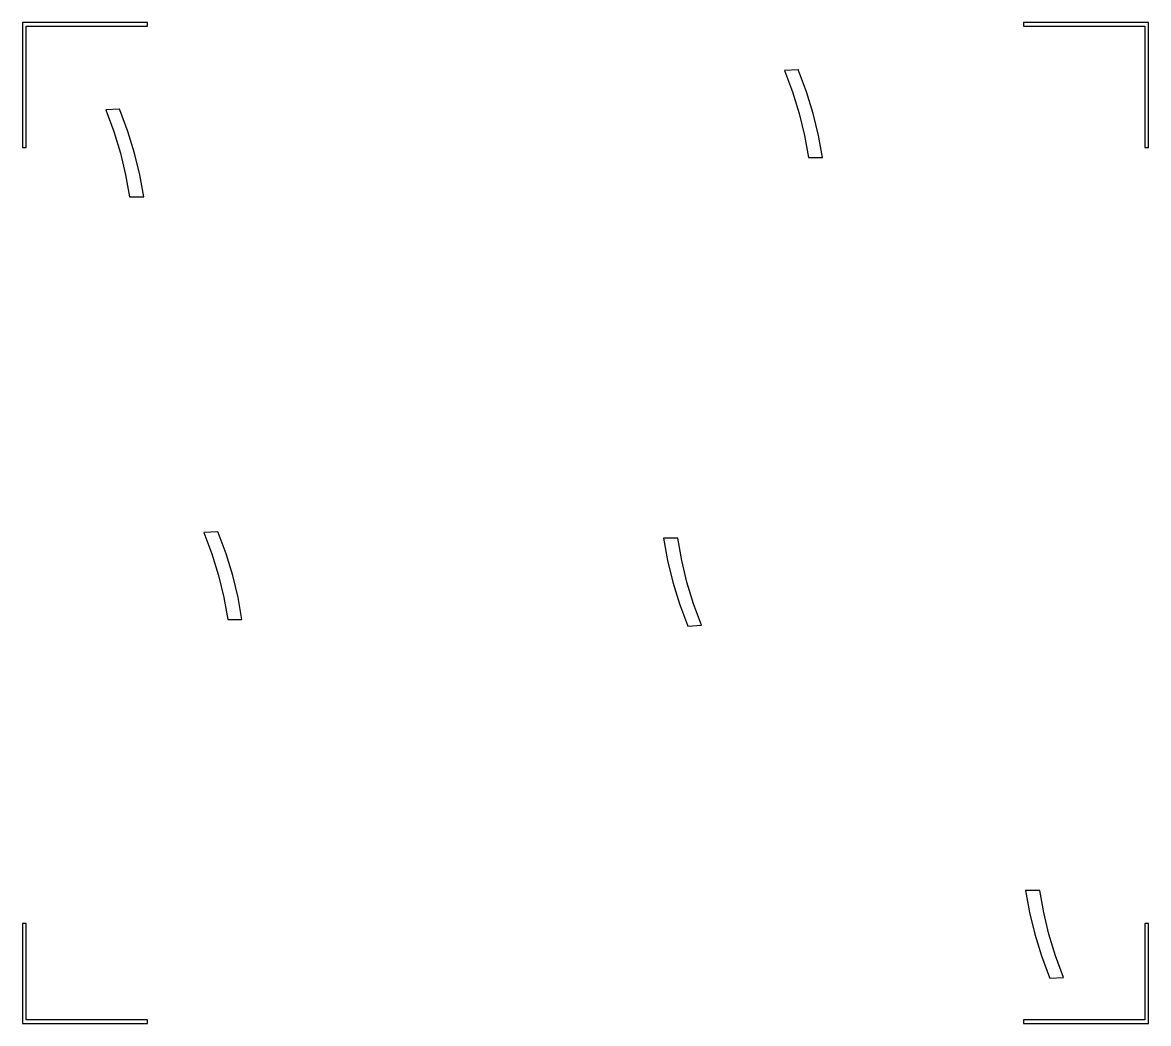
# Model space of a CAD drawing. Extents: x 0 to 9, y 0 to 8.
import ezdxf

# ---------------------------------------------------------------- set-up
doc = ezdxf.new("R2010")
doc.units = 0
doc.layers.add('Layer_1', color=7, linetype='CONTINUOUS')

msp = doc.modelspace()

# ---------------------------------------------------------------- linework, layer by layer
at = {"layer": 'Layer_1', "color": 7}
for points in [[(0, 7.999999), (0, 6.999984), (0.028332, 6.999984), (0.028332, 7.971613), (1.000016, 7.971613), (1.000016, 7.999999), (0, 7.999999), (0, 7.999999)], [(7.999985, 7.999999), (7.999985, 7.971613), (8.971668, 7.971613), (8.971668, 6.999984), (9, 6.999984), (9, 7.985778), (9, 7.999999), (7.999985, 7.999999), (7.999985, 7.999999)], [(6.20108, 7.623191), (6.090836, 7.617128), (6.154716, 7.446213), (6.207694, 7.273021), (6.249895, 7.098029), (6.281446, 6.921716), (6.394335, 6.921716), (6.362784, 7.098015), (6.320581, 7.272992), (6.267602, 7.44617), (6.203725, 7.617072), (6.203725, 7.617157), (6.201072, 7.62322), (6.20108, 7.623191)], [(0.775432, 7.307064), (0.665187, 7.301001), (0.729068, 7.130086), (0.782046, 6.956894), (0.824247, 6.781902), (0.855797, 6.605589), (0.968687, 6.605589), (0.937136, 6.781888), (0.894932, 6.956865), (0.841954, 7.130043), (0.778077, 7.300945), (0.778077, 7.30103), (0.775424, 7.307093), (0.775432, 7.307064)], [(1.560784, 3.930671), (1.450539, 3.924608), (1.51442, 3.753692), (1.567397, 3.5805), (1.609599, 3.405508), (1.641149, 3.229195), (1.754038, 3.229195), (1.722488, 3.405494), (1.680284, 3.580471), (1.627306, 3.753649), (1.563429, 3.924552), (1.563429, 3.924636), (1.560776, 3.930701), (1.560784, 3.930671)], [(5.317589, 3.176342), (5.427834, 3.182405), (5.363953, 3.35332), (5.310975, 3.526513), (5.268774, 3.701505), (5.237224, 3.877818), (5.124334, 3.877818), (5.155885, 3.701519), (5.198089, 3.526542), (5.251067, 3.353363), (5.314944, 3.182461), (5.314944, 3.182376), (5.317597, 3.176313), (5.317589, 3.176342)], [(8.211251, 0.362489), (8.321496, 0.368551), (8.257615, 0.539467), (8.204637, 0.71266), (8.162436, 0.887652), (8.130886, 1.063965), (8.017996, 1.063965), (8.049547, 0.887666), (8.091751, 0.712688), (8.144729, 0.53951), (8.208606, 0.368608), (8.208606, 0.368523), (8.211259, 0.36246), (8.211251, 0.362489)], [(0.00001, 0.799978), (0.00001, 0), (1.000024, 0), (1.000024, 0.028332), (0.028342, 0.028332), (0.028342, 0.799978), (0.00001, 0.799978), (0.00001, 0.799978)], [(8.971668, 0.799978), (8.971668, 0.028332), (7.999985, 0.028332), (7.999985, 0), (9, 0), (9, 0.799978), (8.971668, 0.799978), (8.971668, 0.799978)]]:
    msp.add_lwpolyline(points, dxfattribs=at)

doc.saveas('drawing.dxf')
